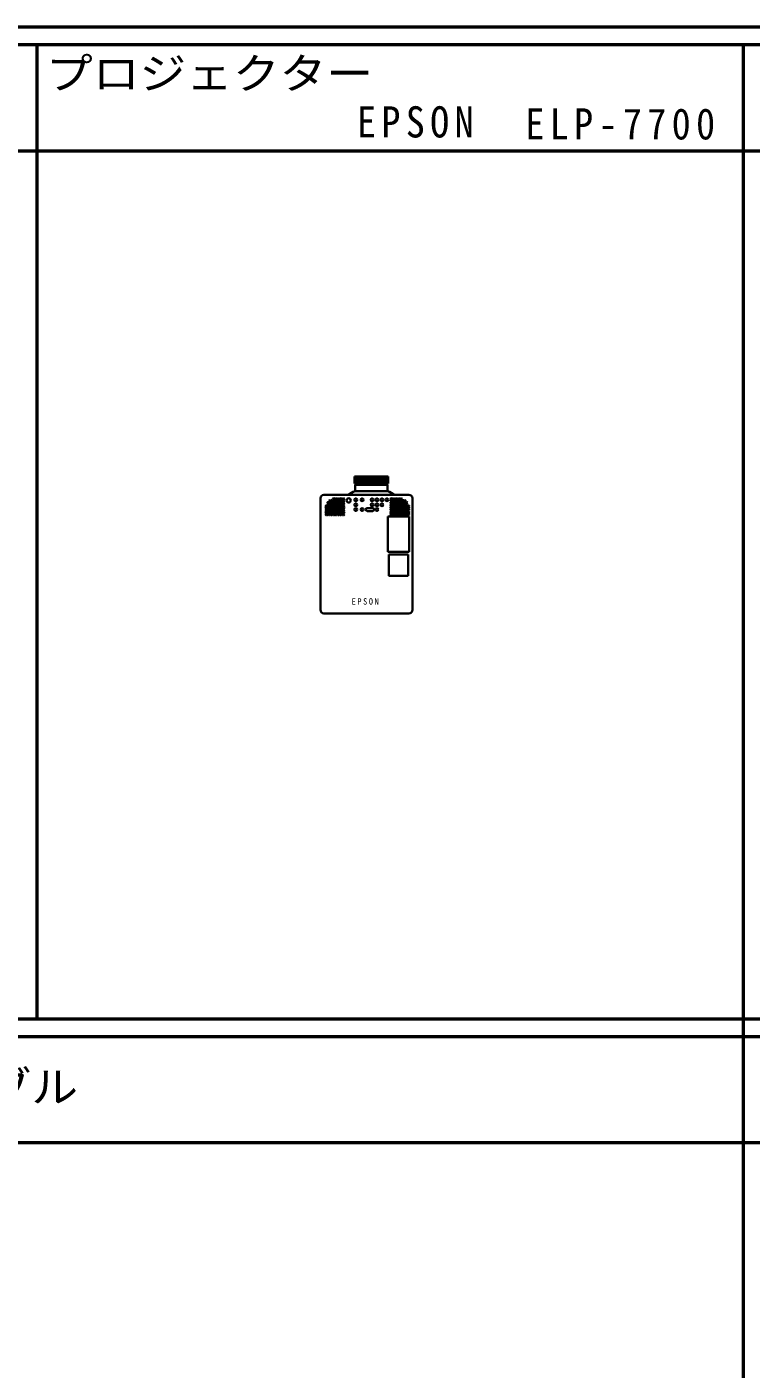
# Model space of a CAD drawing. Units: millimetres, scale not verified. Extents: x -27958 to 16946, y -4245 to 4259.
# Drawn here: x -4062 to -2015, y 468 to 4259 of the extents above; entities that cross this region are included whole.
import ezdxf
from ezdxf.enums import TextEntityAlignment as Align

# ---------------------------------------------------------------- set-up
doc = ezdxf.new("R2010")
doc.units = ezdxf.units.MM
doc.header["$LTSCALE"] = 30
doc.layers.add('0-0', color=7, linetype='Continuous', lineweight=35)
doc.layers.add('0-F', color=2, linetype='Continuous', lineweight=50)
doc.styles.add('ＭＳ ゴシック', font='')
doc.styles.add('ＭＳ 明朝', font='')
doc.styles.get('ＭＳ ゴシック').set_extended_font_data('MS Gothic')
doc.styles.get('ＭＳ 明朝').set_extended_font_data('MS Mincho')

msp = doc.modelspace()

# ---------------------------------------------------------------- linework, layer by layer
at = {"layer": '0-0'}
for p, q in [((-3040.73, 2989.65), (-3136.73, 2989.65)), ((-3136.73, 2969.65), (-3136.73, 2989.65)), ((-3040.73, 2969.65), (-3136.73, 2969.65)), ((-3042.73, 2965.65), (-3134.73, 2965.65)), ((-3134.73, 2947.65), (-3134.73, 2965.65)), ((-3133.53, 2989.65), (-3133.53, 2969.65)), ((-3132.73, 2965.65), (-3132.73, 2969.65)), ((-3130.33, 2989.65), (-3130.33, 2969.65)), ((-3127.13, 2989.65), (-3127.13, 2969.65)), ((-3123.93, 2989.65), (-3123.93, 2969.65)), ((-3120.73, 2989.65), (-3120.73, 2969.65)), ((-3117.53, 2989.65), (-3117.53, 2969.65)), ((-3114.33, 2989.65), (-3114.33, 2969.65)), ((-3111.13, 2989.65), (-3111.13, 2969.65)), ((-3107.93, 2989.65), (-3107.93, 2969.65)), ((-3104.73, 2989.65), (-3104.73, 2969.65)), ((-3101.53, 2989.65), (-3101.53, 2969.65)), ((-3098.33, 2989.65), (-3098.33, 2969.65)), ((-3095.13, 2989.65), (-3095.13, 2969.65)), ((-3091.93, 2989.65), (-3091.93, 2969.65)), ((-3088.73, 2989.65), (-3088.73, 2969.65)), ((-3085.53, 2989.65), (-3085.53, 2969.65)), ((-3082.33, 2989.65), (-3082.33, 2969.65)), ((-3079.13, 2989.65), (-3079.13, 2969.65)), ((-3075.93, 2989.65), (-3075.93, 2969.65)), ((-3072.73, 2989.65), (-3072.73, 2969.65)), ((-3069.53, 2989.65), (-3069.53, 2969.65)), ((-3066.33, 2989.65), (-3066.33, 2969.65)), ((-3063.13, 2989.65), (-3063.13, 2969.65)), ((-3059.93, 2989.65), (-3059.93, 2969.65)), ((-3056.73, 2989.65), (-3056.73, 2969.65)), ((-3053.53, 2989.65), (-3053.53, 2969.65)), ((-3050.33, 2989.65), (-3050.33, 2969.65)), ((-3047.13, 2989.65), (-3047.13, 2969.65)), ((-3044.73, 2965.65), (-3044.73, 2969.65)), ((-3043.93, 2989.65), (-3043.93, 2969.65)), ((-3042.73, 2947.65), (-3042.73, 2965.65)), ((-3040.73, 2969.65), (-3040.73, 2989.65)), ((-3232.52, 2927.65), (-3232.52, 2612.65)), ((-2982.52, 2937.65), (-3222.52, 2937.65)), ((-3042.73, 2947.65), (-3134.73, 2947.65)), ((-2972.52, 2612.65), (-2972.52, 2927.65)), ((-3100.73, 2899.65), (-3084.73, 2899.65)), ((-3100.73, 2891.65), (-3084.73, 2891.65)), ((-3041.73, 2776.15), (-3041.73, 2876.15)), ((-3041.73, 2876.15), (-2981.73, 2876.15)), ((-2981.73, 2876.15), (-2981.73, 2776.15)), ((-2981.73, 2776.15), (-3041.73, 2776.15)), ((-2984.23, 2769.15), (-3039.23, 2769.15)), ((-2984.23, 2769.15), (-2984.23, 2709.15)), ((-3222.52, 2602.65), (-2982.52, 2602.65))]:
    msp.add_line(p, q, dxfattribs=at)
msp.add_lwpolyline([(-2984.23, 2709.15), (-3039.23, 2709.15), (-3039.23, 2769.15)], dxfattribs=at)
for centre, radius in [((-3206.34, 2921.15), 1.5), ((-3201.34, 2921.15), 1.5), ((-3196.34, 2926.15), 1.5), ((-3196.34, 2921.15), 1.5), ((-3191.34, 2926.15), 1.5), ((-3191.34, 2921.15), 1.5), ((-3186.34, 2926.15), 1.5), ((-3186.34, 2921.15), 1.5), ((-3181.34, 2926.15), 1.5), ((-3181.34, 2921.15), 1.5), ((-3176.34, 2926.15), 1.5), ((-3176.34, 2921.15), 1.5), ((-3171.34, 2926.15), 1.5), ((-3171.34, 2921.15), 1.5), ((-3166.34, 2926.15), 1.5), ((-3166.34, 2921.15), 1.5), ((-3152.73, 2921.65), 6), ((-3132.73, 2923.65), 4), ((-3114.73, 2923.65), 4), ((-3086.73, 2923.65), 4), ((-3072.73, 2923.65), 4), ((-3058.73, 2923.65), 4), ((-3044.73, 2923.65), 4), ((-3033.23, 2926.15), 1.5), ((-3033.23, 2921.15), 1.5), ((-3028.23, 2926.15), 1.5), ((-3028.23, 2921.15), 1.5), ((-3023.23, 2926.15), 1.5), ((-3023.23, 2921.15), 1.5), ((-3018.23, 2926.15), 1.5), ((-3018.23, 2921.15), 1.5), ((-3013.23, 2926.15), 1.5), ((-3013.23, 2921.15), 1.5), ((-3008.23, 2926.15), 1.5), ((-3008.23, 2921.15), 1.5), ((-3003.23, 2926.15), 1.5), ((-3003.23, 2921.15), 1.5), ((-2998.23, 2921.15), 1.5), ((-2993.23, 2921.15), 1.5), ((-3216.34, 2906.15), 1.5), ((-3216.34, 2901.15), 1.5), ((-3216.34, 2896.15), 1.5), ((-3216.34, 2891.15), 1.5), ((-3216.34, 2886.15), 1.5), ((-3216.34, 2881.15), 1.5), ((-3211.34, 2916.15), 1.5), ((-3211.34, 2911.15), 1.5), ((-3211.34, 2906.15), 1.5), ((-3211.34, 2901.15), 1.5), ((-3211.34, 2896.15), 1.5), ((-3211.34, 2891.15), 1.5), ((-3211.34, 2886.15), 1.5), ((-3211.34, 2881.15), 1.5), ((-3206.34, 2916.15), 1.5), ((-3206.34, 2911.15), 1.5), ((-3206.34, 2906.15), 1.5), ((-3206.34, 2901.15), 1.5), ((-3206.34, 2896.15), 1.5), ((-3206.34, 2891.15), 1.5), ((-3206.34, 2886.15), 1.5), ((-3206.34, 2881.15), 1.5), ((-3201.34, 2916.15), 1.5), ((-3201.34, 2911.15), 1.5), ((-3201.34, 2906.15), 1.5), ((-3201.34, 2901.15), 1.5), ((-3201.34, 2896.15), 1.5), ((-3201.34, 2891.15), 1.5), ((-3201.34, 2886.15), 1.5), ((-3201.34, 2881.15), 1.5), ((-3196.34, 2916.15), 1.5), ((-3196.34, 2911.15), 1.5), ((-3196.34, 2906.15), 1.5), ((-3196.34, 2901.15), 1.5), ((-3196.34, 2896.15), 1.5), ((-3196.34, 2891.15), 1.5), ((-3196.34, 2886.15), 1.5), ((-3196.34, 2881.15), 1.5), ((-3191.34, 2916.15), 1.5), ((-3191.34, 2911.15), 1.5), ((-3191.34, 2906.15), 1.5), ((-3191.34, 2901.15), 1.5), ((-3191.34, 2896.15), 1.5), ((-3191.34, 2891.15), 1.5), ((-3191.34, 2886.15), 1.5), ((-3191.34, 2881.15), 1.5), ((-3186.34, 2916.15), 1.5), ((-3186.34, 2911.15), 1.5), ((-3186.34, 2906.15), 1.5), ((-3186.34, 2901.15), 1.5), ((-3186.34, 2896.15), 1.5), ((-3186.34, 2891.15), 1.5), ((-3186.34, 2886.15), 1.5), ((-3186.34, 2881.15), 1.5), ((-3181.34, 2916.15), 1.5), ((-3181.34, 2911.15), 1.5), ((-3181.34, 2906.15), 1.5), ((-3181.34, 2901.15), 1.5), ((-3181.34, 2896.15), 1.5), ((-3181.34, 2891.15), 1.5), ((-3181.34, 2886.15), 1.5), ((-3181.34, 2881.15), 1.5), ((-3176.34, 2916.15), 1.5), ((-3176.34, 2911.15), 1.5), ((-3176.34, 2906.15), 1.5), ((-3176.34, 2901.15), 1.5), ((-3176.34, 2896.15), 1.5), ((-3176.34, 2891.15), 1.5), ((-3176.34, 2886.15), 1.5), ((-3176.34, 2881.15), 1.5), ((-3171.34, 2916.15), 1.5), ((-3171.34, 2911.15), 1.5), ((-3171.34, 2906.15), 1.5), ((-3171.34, 2901.15), 1.5), ((-3171.34, 2896.15), 1.5), ((-3171.34, 2891.15), 1.5), ((-3171.34, 2886.15), 1.5), ((-3171.34, 2881.15), 1.5), ((-3166.34, 2916.15), 1.5), ((-3166.34, 2911.15), 1.5), ((-3166.34, 2906.15), 1.5), ((-3166.34, 2901.15), 1.5), ((-3166.34, 2896.15), 1.5), ((-3166.34, 2891.15), 1.5), ((-3166.34, 2886.15), 1.5), ((-3166.34, 2881.15), 1.5), ((-3132.73, 2909.65), 4), ((-3132.73, 2895.65), 4), ((-3114.73, 2895.65), 4), ((-3086.73, 2909.65), 4), ((-3072.73, 2909.65), 4), ((-3072.73, 2895.65), 4), ((-3058.73, 2909.65), 4), ((-3033.23, 2916.15), 1.5), ((-3033.23, 2911.15), 1.5), ((-3033.23, 2906.15), 1.5), ((-3033.23, 2901.15), 1.5), ((-3033.23, 2896.15), 1.5), ((-3033.23, 2891.15), 1.5), ((-3033.23, 2886.15), 1.5), ((-3033.23, 2881.15), 1.5), ((-3028.23, 2916.15), 1.5), ((-3028.23, 2911.15), 1.5), ((-3028.23, 2906.15), 1.5), ((-3028.23, 2901.15), 1.5), ((-3028.23, 2896.15), 1.5), ((-3028.23, 2891.15), 1.5), ((-3028.23, 2886.15), 1.5), ((-3028.23, 2881.15), 1.5), ((-3023.23, 2916.15), 1.5), ((-3023.23, 2911.15), 1.5), ((-3023.23, 2906.15), 1.5), ((-3023.23, 2901.15), 1.5), ((-3023.23, 2896.15), 1.5), ((-3023.23, 2891.15), 1.5), ((-3023.23, 2886.15), 1.5), ((-3023.23, 2881.15), 1.5), ((-3018.23, 2916.15), 1.5), ((-3018.23, 2911.15), 1.5), ((-3018.23, 2906.15), 1.5), ((-3018.23, 2901.15), 1.5), ((-3018.23, 2896.15), 1.5), ((-3018.23, 2891.15), 1.5), ((-3018.23, 2886.15), 1.5), ((-3018.23, 2881.15), 1.5), ((-3013.23, 2916.15), 1.5), ((-3013.23, 2911.15), 1.5), ((-3013.23, 2906.15), 1.5), ((-3013.23, 2901.15), 1.5), ((-3013.23, 2896.15), 1.5), ((-3013.23, 2891.15), 1.5), ((-3013.23, 2886.15), 1.5), ((-3013.23, 2881.15), 1.5), ((-3008.23, 2916.15), 1.5), ((-3008.23, 2911.15), 1.5), ((-3008.23, 2906.15), 1.5), ((-3008.23, 2901.15), 1.5), ((-3008.23, 2896.15), 1.5), ((-3008.23, 2891.15), 1.5), ((-3008.23, 2886.15), 1.5), ((-3008.23, 2881.15), 1.5), ((-3003.23, 2916.15), 1.5), ((-3003.23, 2911.15), 1.5), ((-3003.23, 2906.15), 1.5), ((-3003.23, 2901.15), 1.5), ((-3003.23, 2896.15), 1.5), ((-3003.23, 2891.15), 1.5), ((-3003.23, 2886.15), 1.5), ((-3003.23, 2881.15), 1.5), ((-2998.23, 2916.15), 1.5), ((-2998.23, 2911.15), 1.5), ((-2998.23, 2906.15), 1.5), ((-2998.23, 2901.15), 1.5), ((-2998.23, 2896.15), 1.5), ((-2998.23, 2891.15), 1.5), ((-2998.23, 2886.15), 1.5), ((-2998.23, 2881.15), 1.5), ((-2993.23, 2916.15), 1.5), ((-2993.23, 2911.15), 1.5), ((-2993.23, 2906.15), 1.5), ((-2993.23, 2901.15), 1.5), ((-2993.23, 2896.15), 1.5), ((-2993.23, 2891.15), 1.5), ((-2993.23, 2886.15), 1.5), ((-2993.23, 2881.15), 1.5), ((-2988.23, 2916.15), 1.5), ((-2988.23, 2911.15), 1.5), ((-2988.23, 2906.15), 1.5), ((-2988.23, 2901.15), 1.5), ((-2988.23, 2896.15), 1.5), ((-2988.23, 2891.15), 1.5), ((-2988.23, 2886.15), 1.5), ((-2988.23, 2881.15), 1.5), ((-2983.23, 2906.15), 1.5), ((-2983.23, 2901.15), 1.5), ((-2983.23, 2896.15), 1.5), ((-2983.23, 2891.15), 1.5), ((-2983.23, 2886.15), 1.5), ((-2983.23, 2881.15), 1.5)]:
    msp.add_circle(centre, radius, dxfattribs=at)
for centre, radius, start, end in [((-3222.52, 2927.65), 10, 90, 180), ((-3088.73, 2830.65), 125.72, 111.46289, 121.66722), ((-3088.73, 2830.65), 125.72, 58.33278, 68.53711), ((-2982.52, 2927.65), 10, 0, 90), ((-3100.73, 2895.65), 4, 90, 270), ((-3084.73, 2895.65), 4, 270, 90), ((-3222.52, 2612.65), 10, 180, 270), ((-2982.52, 2612.65), 10, 270, 0)]:
    msp.add_arc(centre, radius, start, end, dxfattribs=at)
at = {"layer": '0-F'}
for p, q in [((-6079.11, 4259.26), (5995.76, 4259.26)), ((-4033.3, 1457.72), (-4033.3, 4209.26)), ((-2037.49, -4195.37), (-2037.49, 4209.26)), ((-6029.11, 3909.26), (5945.76, 3909.26)), ((-6029.11, 1457.72), (5945.76, 1457.72)), ((-6029.11, 1407.72), (5945.76, 1407.72)), ((-6029.11, 1107.72), (5945.76, 1107.72))]:
    msp.add_line(p, q, dxfattribs=at)
msp.add_lwpolyline([(-6029.11, 4209.26), (5945.76, 4209.26), (5945.76, -4195.37), (-6029.11, -4195.37)], close=True, dxfattribs=at)

# ---------------------------------------------------------------- texts
at = {"layer": '0-0', "style": 'ＭＳ 明朝', "width": 1.1}
for s, p in [('プロジェクター', (-4007.86, 4057.32)), ('テーブル', (-4445.42, 1194.71))]:
    msp.add_text(s, height=87.98, dxfattribs=at).set_placement(p, align=Align.BOTTOM_LEFT)
at = {"layer": '0-0', "attachment_point": 7}
for s, insert, char_height, style in [('\\T1.28;\\W0.9;EPSON', (-3129.35, 3945.41), 87.98, 'ＭＳ 明朝'), ('\\T1.28;\\W0.9;ELP-7700', (-2653.72, 3939.81), 87.98, 'ＭＳ 明朝'), ('\\T1.39;\\W0.85;EPSON', (-3144.37, 2626.91), 18.33, 'ＭＳ ゴシック')]:
    msp.add_mtext(s, dxfattribs=dict(at, insert=insert, char_height=char_height, style=style))

doc.saveas('drawing.dxf')
